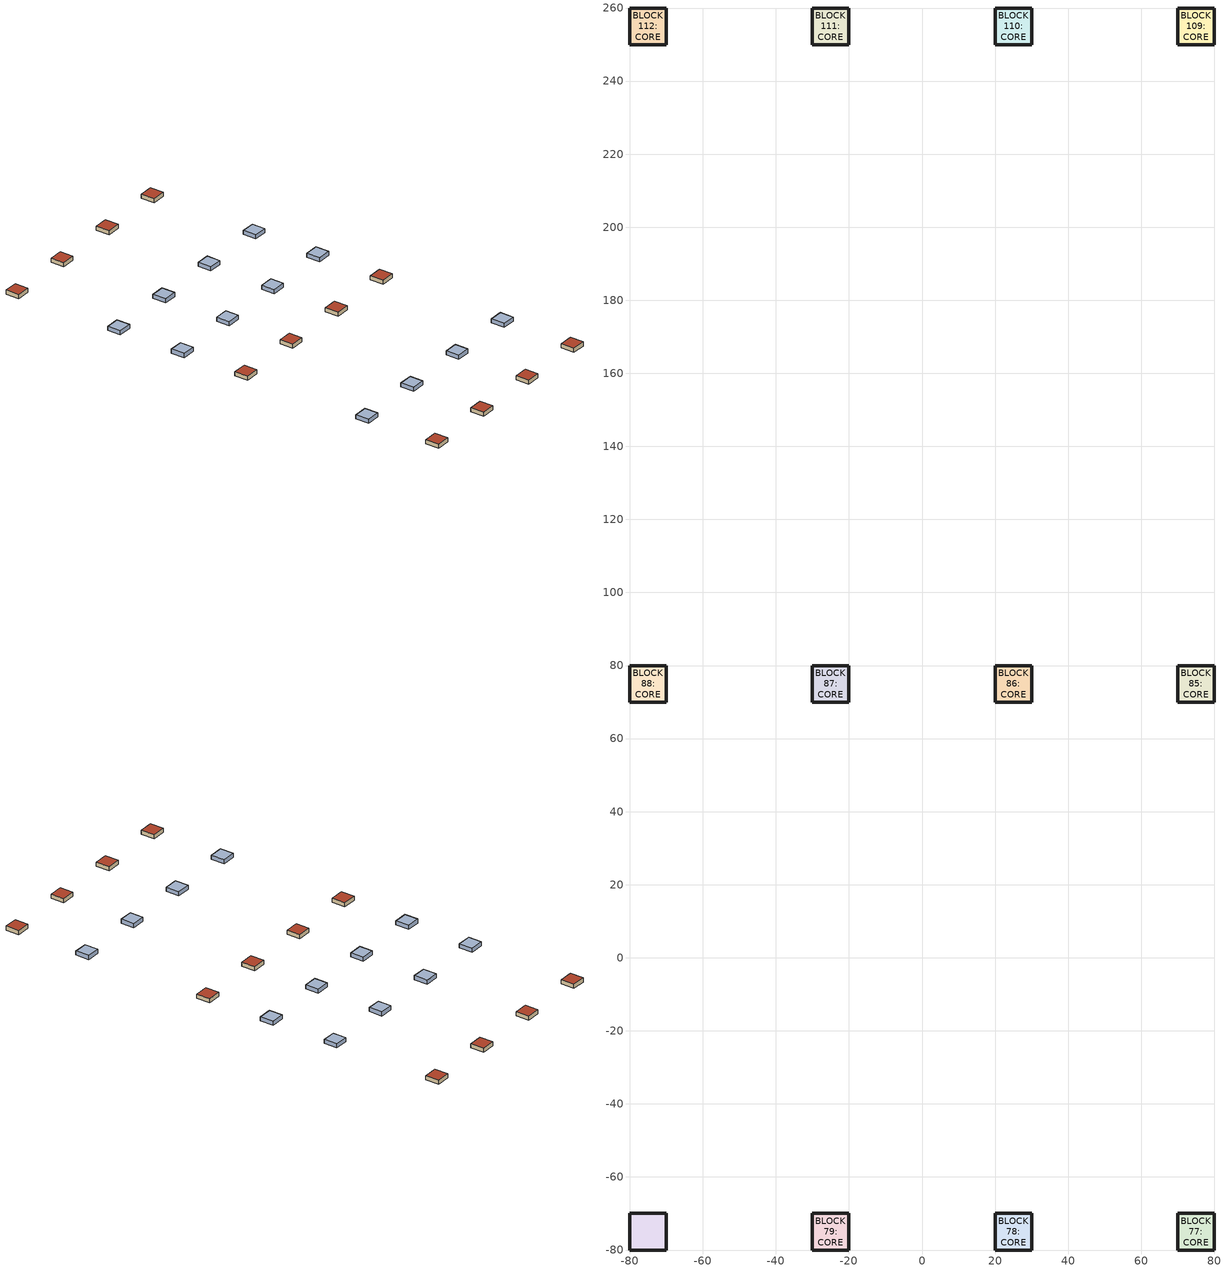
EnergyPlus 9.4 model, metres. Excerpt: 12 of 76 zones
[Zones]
BLOCK85:CORE
 floor to SEPXSEP:W (0_5282 SemiExposedCeiling r=0.67_Rev): 80,70 70,70 70,80 80,80 z6
 wall outside (0_ExtWall 0cm): 80,70 80,80 70,80 70,70 80,70 z6:9
 roof outside (0_FlatRoof 0cm): 70,70 80,70 80,80 70,80 z9
BLOCK86:CORE
 floor to SEPXSEPQ1:S (0_5282 SemiExposedCeiling r=0.67_Rev): 30,70 20,70 20,80 30,80 z6
 wall outside (0_ExtWall 0cm): 30,70 30,80 20,80 20,70 30,70 z6:9
 roof outside (0_FlatRoof 0cm): 20,70 30,70 30,80 20,80 z9
BLOCK87:CORE
 floor to SEPXSEPQ2:E (0_5282 SemiExposedCeiling r=0.67_Rev): -20,70 -30,70 -30,80 -20,80 z6
 wall outside (0_ExtWall 0cm): -20,70 -20,80 -30,80 -30,70 -20,70 z6:9
 roof outside (0_FlatRoof 0cm): -30,70 -20,70 -20,80 -30,80 z9
BLOCK88:CORE
 floor to SEPXSEPQ3:N (0_5282 SemiExposedCeiling r=0.67_Rev): -70,70 -80,70 -80,80 -70,80 z6
 wall outside (0_ExtWall 0cm): -70,70 -70,80 -80,80 -80,70 -70,70 z6:9
 roof outside (0_FlatRoof 0cm): -80,70 -70,70 -70,80 -80,80 z9
BLOCK77:CORE
 floor to EXXSEP:W (0_5282 SemiExposedCeiling r=0.67_Rev): 80,-80 70,-80 70,-70 80,-70 z6
 wall outside (0_ExtWall 0cm): 80,-80 80,-70 70,-70 70,-80 80,-80 z6:9
 roof outside (0_FlatRoof 0cm): 70,-80 80,-80 80,-70 70,-70 z9
BLOCK78:CORE
 floor to EXXSEPQ1:S (0_5282 SemiExposedCeiling r=0.67_Rev): 30,-80 20,-80 20,-70 30,-70 z6
 wall outside (0_ExtWall 0cm): 30,-80 30,-70 20,-70 20,-80 30,-80 z6:9
 roof outside (0_FlatRoof 0cm): 20,-80 30,-80 30,-70 20,-70 z9
BLOCK79:CORE
 floor to EXXSEPQ2:E (0_5282 SemiExposedCeiling r=0.67_Rev): -20,-80 -30,-80 -30,-70 -20,-70 z6
 wall outside (0_ExtWall 0cm): -20,-80 -20,-70 -30,-70 -30,-80 -20,-80 z6:9
 roof outside (0_FlatRoof 0cm): -30,-80 -20,-80 -20,-70 -30,-70 z9
BLOCK80:ZONE1
 floor to EXXSEPQ3:N (0_5282 SemiExposedCeiling r=0.67_Rev): -70,-80 -80,-80 -80,-70 -70,-70 z6
 wall outside (0_ExtWall r=0.63): -70,-80 -70,-70 -80,-70 -80,-80 -70,-80 z6:9
 roof outside (0_Roof r=1.51): -80,-80 -70,-80 -70,-70 -80,-70 z9
BLOCK109:CORE
 floor to INXSEP:W (0_5282 SemiExposedCeiling r=0.67_Rev): 80,250 70,250 70,260 80,260 z6
 wall outside (0_ExtWall 0cm): 80,250 80,260 70,260 70,250 80,250 z6:9
 roof outside (0_FlatRoof 0cm): 70,250 80,250 80,260 70,260 z9
BLOCK110:CORE
 floor to INXSEPQ1:S (0_5282 SemiExposedCeiling r=0.67_Rev): 30,250 20,250 20,260 30,260 z6
 wall outside (0_ExtWall 0cm): 30,250 30,260 20,260 20,250 30,250 z6:9
 roof outside (0_FlatRoof 0cm): 20,250 30,250 30,260 20,260 z9
BLOCK111:CORE
 floor to INXSEPQ2:E (0_5282 SemiExposedCeiling r=0.67_Rev): -20,250 -30,250 -30,260 -20,260 z6
 wall outside (0_ExtWall 0cm): -20,250 -20,260 -30,260 -30,250 -20,250 z6:9
 roof outside (0_FlatRoof 0cm): -30,250 -20,250 -20,260 -30,260 z9
BLOCK112:CORE
 floor to INXSEPQ3:N (0_5282 SemiExposedCeiling r=0.67_Rev): -70,250 -80,250 -80,260 -70,260 z6
 wall outside (0_ExtWall 0cm): -70,250 -70,260 -80,260 -80,250 -70,250 z6:9
 roof outside (0_FlatRoof 0cm): -80,250 -70,250 -70,260 -80,260 z9
shading: 80,120 80,130 / 80,130 70,130 / 70,130 70,120 / 70,120 80,120 / 30,120 30,130 / 30,130 20,130 / 20,130 20,120 / 20,120 30,120 / -20,120 -20,130 / -20,130 -30,130 / -30,130 -30,120 / -30,120 -20,120 / -70,120 -70,130 / -70,130 -80,130 / -80,130 -80,120 / -80,120 -70,120 / 80,-25 80,-15 / 80,-15 70,-15 / 70,-15 70,-25 / 70,-25 80,-25 / 30,-25 30,-15 / 30,-15 20,-15 / 20,-15 20,-25 / 20,-25 30,-25 / -20,-25 -20,-15 / -20,-15 -30,-15 / -30,-15 -30,-25 / -30,-25 -20,-25 / -70,-25 -70,-15 / -70,-15 -80,-15 / -80,-15 -80,-25 / -80,-25 -70,-25 / 80,170 80,180 / 80,180 70,180 / 70,180 70,170 / 70,170 80,170 / 30,170 30,180 / 30,180 20,180 / 20,180 20,170 / 20,170 30,170 / -20,170 -20,180 / -20,180 -30,180 / -30,180 -30,170 / -30,170 -20,170 / -70,170 -70,180 / -70,180 -80,180 / -80,180 -80,170 / -80,170 -70,170 z6:9; 70,120 80,120 80,130 70,130 z9; 20,120 30,120 30,130 20,130 z9; -30,120 -20,120 -20,130 -30,130 z9; -80,120 -70,120 -70,130 -80,130 z9; 70,-25 80,-25 80,-15 70,-15 z9; 20,-25 30,-25 30,-15 20,-15 z9; -30,-25 -20,-25 -20,-15 -30,-15 z9; -80,-25 -70,-25 -70,-15 -80,-15 z9; 70,170 80,170 80,180 70,180 z9; 20,170 30,170 30,180 20,180 z9; -30,170 -20,170 -20,180 -30,180 z9; -80,170 -70,170 -70,180 -80,180 z9
[Building]
Residential 2023: North Axis=0; Terrain=City; Loads Convergence Tolerance Value=0.04; Temperature Convergence Tolerance Value=0.4; Solar Distribution=FullExterior; Maximum Number of Warmup Days=25; Minimum Number of Warmup Days=6
[Site:Location]
1 (01-01:31-12)  (01-01:31-12): Latitude=32.1; Longitude=34.78; Time Zone=2; Elevation=4
[Site:GroundTemperature:BuildingSurface]
18, 18, 18, 18, 18, 18, 18, 18, 18, 18, 18, 18
[Site:GroundTemperature:FCfactorMethod]
January Ground Temperature=14.56; February Ground Temperature=15.21; March Ground Temperature=16.32; April Ground Temperature=21.47; May Ground Temperature=26.48; June Ground Temperature=30.09; July Ground Temperature=32.2; August Ground Temperature=33.24; September Ground Temperature=31.42; October Ground Temperature=27.68; November Ground Temperature=21.81; December Ground Temperature=17.94
[Site:GroundTemperature:Shallow]
18, 18, 18, 18, 18, 18, 18, 18, 18, 18, 18, 18
[Site:GroundTemperature:Deep]
18, 18, 18, 18, 18, 18, 18, 18, 18, 18, 18, 18
[Site:GroundReflectance]
0.2, 0.2, 0.2, 0.2, 0.2, 0.2, 0.2, 0.2, 0.2, 0.2, 0.2, 0.2
[Site:GroundReflectance:SnowModifier]
2, 2
[Material] Thermal Absorptance=0.9
Name | Roughness | Thickness | Conductivity | Density | Specific Heat | Solar Absorptance | Visible Absorptance
0_5282 (2023) Insulation_.02 | Rough | 0.02 | 0.04 | 30 | 1450 | 0.7 | 0.7
1045_RegularConcrete_1.1.1 a=0.7_.2 | MediumRough | 0.2 | 2 | 2400 | 1000 | 0.7 | 0.7
0_Sand - 1045_.1 | Rough | 0.1 | 2 | 2200 | 1180 | 0.6 | 0.6
0_5282 Tit_.02 | MediumRough | 0.02 | 1.4 | 2000 | 1000 | 0.4 | 0.4
_1045 Ceramic porcelain_12.1_.015 | Smooth | 0.015 | 1.3 | 2300 | 840 | 0.4 | 0.4
_Light Concrete Cement a=0.45_.05 | MediumRough | 0.05 | 1 | 1600 | 1000 | 0.45 | 0.45
0_5282 (2023) Insulation_.055 | Rough | 0.055 | 0.04 | 30 | 1450 | 0.7 | 0.7
1045_RegularConcrete_1.1.1 a=0.7_.14 | MediumRough | 0.14 | 2 | 2400 | 1000 | 0.7 | 0.7
_1045_IntTiah_Cement Lime Plaster_2.1_.015 | Smooth | 0.015 | 0.8 | 1600 | 1000 | 0.4 | 0.4
0_5282 Plaster_.02 | MediumRough | 0.02 | 1 | 1800 | 1000 | 0.7 | 0.7
5282_ConcreteBlock_ a=0.7_.2 | MediumRough | 0.2 | 0.34 | 900 | 1000 | 0.4 | 0.4
0_5282 Plaster_1_.02 | Smooth | 0.02 | 1 | 1800 | 1000 | 0.4 | 0.4
_1045_RegularConcrete_1.1.1_.2 | MediumRough | 0.2 | 2 | 2400 | 1000 | 0.4 | 0.4
_1045 Limestone and Dolomite_5.5_.02 | Rough | 0.02 | 2.3 | 2600 | 1000 | 0.4 | 0.4
_1045 Gypsum Board_3.3_.0125 | Smooth | 0.0125 | 0.25 | 800 | 1000 | 0.4 | 0.4
_1045 Asphalt_4.1_.005 | Rough | 0.005 | 0.7 | 2100 | 1000 | 0.4 | 0.4
_1045 Light Concrete Coarse Aggregate NonQuartsSand 1200_1.2.1_.05 | MediumRough | 0.05 | 0.62 | 1200 | 1000 | 0.4 | 0.4
[Construction]
0_Roof r=1.51: _Light Concrete Cement a=0.45_.05, 0_5282 (2023) Insulation_.055, 1045_RegularConcrete_1.1.1 a=0.7_.14, _1045_IntTiah_Cement Lime Plaster_2.1_.015
0_ExtWall r=0.63: 0_5282 Plaster_.02, 5282_ConcreteBlock_ a=0.7_.2, _1045_IntTiah_Cement Lime Plaster_2.1_.015
0_ExtWall 0cm: _1045 Limestone and Dolomite_5.5_.02, _1045_RegularConcrete_1.1.1_.2, _1045 Gypsum Board_3.3_.0125
0_5282 SemiExposedCeiling r=0.67_Rev: 0_5282 Plaster_1_.02, 1045_RegularConcrete_1.1.1 a=0.7_.2, 0_5282 (2023) Insulation_.02, 0_Sand - 1045_.1, 0_5282 Tit_.02, _1045 Ceramic porcelain_12.1_.015
0_FlatRoof 0cm: _1045 Asphalt_4.1_.005, _1045 Light Concrete Coarse Aggregate NonQuartsSand 1200_1.2.1_.05, _1045_RegularConcrete_1.1.1_.2, _1045_IntTiah_Cement Lime Plaster_2.1_.015
[Zone] Type=1; Multiplier=1; Volume=300; Floor Area=100; Zone Inside Convection Algorithm=TARP; Part of Total Floor Area=No
BLOCK77:CORE; BLOCK78:CORE; BLOCK79:CORE; BLOCK80:ZONE1; BLOCK85:CORE; BLOCK86:CORE; BLOCK87:CORE; BLOCK88:CORE; BLOCK109:CORE; BLOCK110:CORE; BLOCK111:CORE; BLOCK112:CORE
[ZoneInfiltration:DesignFlowRate] Schedule=On 24/7; Design Flow Rate Calculation Method=Flow/zone; Design Flow Rate=0.083333; Constant Term Coefficient=1; Temperature Term Coefficient=0; Velocity Term Coefficient=0; Velocity Squared Term Coefficient=0
Name | Zone or ZoneList
BLOCK77:CORE Infiltration | BLOCK77:CORE
BLOCK78:CORE Infiltration | BLOCK78:CORE
BLOCK79:CORE Infiltration | BLOCK79:CORE
BLOCK80:ZONE1 Infiltration | BLOCK80:ZONE1
BLOCK85:CORE Infiltration | BLOCK85:CORE
BLOCK86:CORE Infiltration | BLOCK86:CORE
BLOCK87:CORE Infiltration | BLOCK87:CORE
BLOCK88:CORE Infiltration | BLOCK88:CORE
BLOCK109:CORE Infiltration | BLOCK109:CORE
BLOCK110:CORE Infiltration | BLOCK110:CORE
BLOCK111:CORE Infiltration | BLOCK111:CORE
BLOCK112:CORE Infiltration | BLOCK112:CORE
[Schedule:Compact]
On 24/7: Through: 12/31, For: AllDays, Until: 24:00, 1
